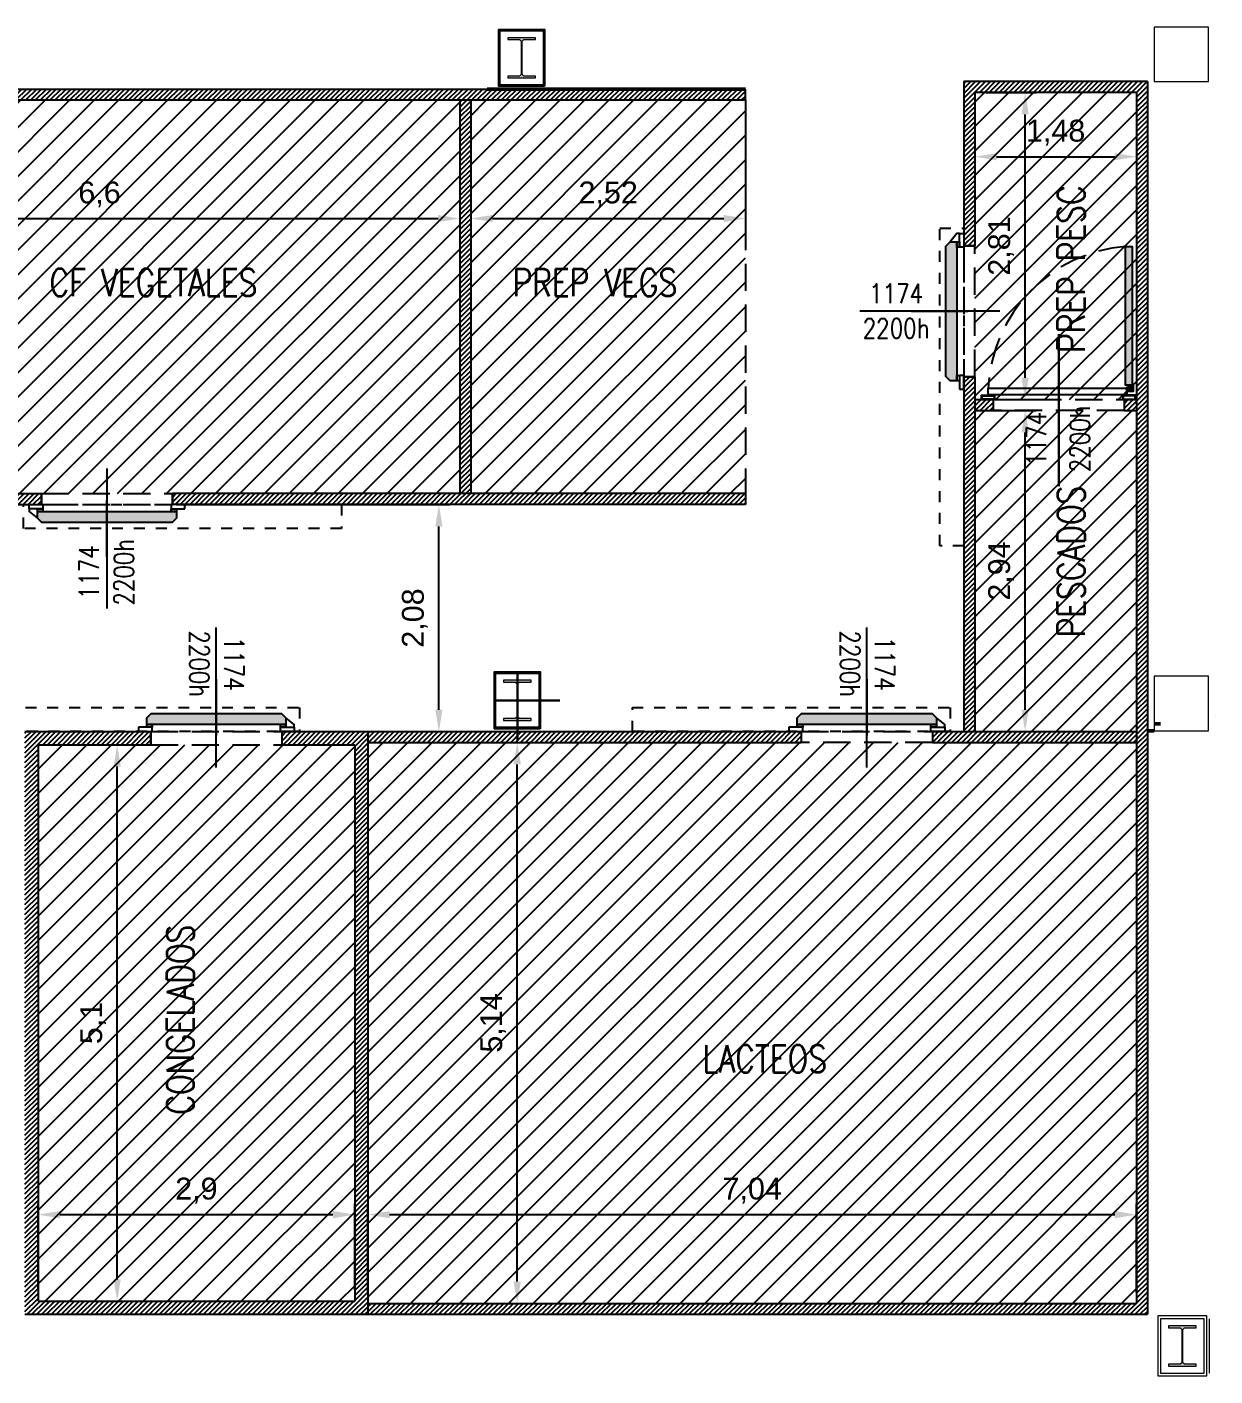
# Model space of a CAD drawing. Header units: millimetres. Extents: x -7.5 to 20.2, y -0.6 to 11.8.
# Drawn here: x 9.28 to 20.16, y -0.57 to 11.79 of the extents above; entities that cross this region are included whole.
import ezdxf
from ezdxf.enums import TextEntityAlignment as Align

# ---------------------------------------------------------------- set-up
doc = ezdxf.new("R2010")
doc.units = ezdxf.units.MM
for name, pattern in [('_BYLAYER', [10.00001, 10, -1e-05]), ('HIDDEN', [0.375, 0.25, -0.125]), ('TRATTEGGIATA', [0.75, 0.5, -0.25]), ('TRATTEGGIATA2', [0.375, 0.25, -0.125])]:
    doc.linetypes.add(name, pattern=pattern)
doc.layers.get('Defpoints').update_dxf_attribs({"lineweight": 5})
for name, color, linetype, lineweight in [('COLUMNAS HORMIGON', 7, 'Continuous', 15), ('COLUMNAS METALICAS', 25, 'Continuous', 15), ('DIM', 1, 'Continuous', 13)]:
    doc.layers.add(name, color=color, linetype=linetype, lineweight=lineweight)
for name, color, linetype in [('Pareti sp. 100', 3, 'Continuous'), ('Pareti sp. 120', 1, 'Continuous'), ('Quote', 2, 'Continuous'), ('SER_DIS', 7, 'Continuous'), ('Soffitto sp. 100', 3, 'Continuous'), ('Soffitto sp. 120', 1, 'Continuous')]:
    doc.layers.add(name, color=color, linetype=linetype)
doc.styles.add('H20', font='simplex.shx', dxfattribs={"width": 0.8, "height": 200})
doc.styles.add('ROMANS', font='romans.shx', dxfattribs={"width": 0.8, "height": 0.2})
doc.styles.get("Standard").update_dxf_attribs({"font": 'arial.ttf'})
doc.dimstyles.new('ISO-25', dxfattribs={"dimtxt": 0.2, "dimasz": 0.2, "dimexe": 0.1, "dimexo": 0.1, "dimgap": 0.1, "dimtad": 1, "dimtxsty": 'Standard', "dimcen": 0.2, "dimadec": 0, "dimazin": 0, "dimtfac": 1, "dimtmove": 0, "dimatfit": 3, "dimfxl": 1, "dimarcsym": 0})
pattern_1 = [(45, (-12.19288, -10.7375), (-0.1122532, 0.1122532), [])]
pattern_2 = [(45, (-12.192877, -10.737505), (-0.02245064, 0.02245064), [])]

# ---------------------------------------------------------------- blocks, each defined once
blk = doc.blocks.new('W14 X 10 X 61 LBPIE')
at = {"layer": 'COLUMNAS METALICAS'}
h = blk.add_hatch(color=256, dxfattribs=at)
h.dxf.hatch_style = 1
h.paths.add_polyline_path([(0.127, 0.1839), (0.127, 0.1675), (0.01975, 0.1675), (0.00475, 0.1525), (0.00475, -0.1525), (0.01975, -0.1675), (0.127, -0.1675), (0.127, -0.1839), (-0.127, -0.1839), (-0.127, -0.1675), (-0.01975, -0.1675), (-0.00475, -0.1525), (-0.00475, 0.1525), (-0.01975, 0.1675), (-0.127, 0.1675), (-0.127, 0.1839)])
for points in [[(-0.2, 0.25), (0.2, 0.25), (0.2, -0.25), (-0.2, -0.25)], [(0.127, 0.1839), (0.127, 0.1675), (0.01975, 0.1675), (0.00475, 0.1525), (0.00475, -0.1525), (0.01975, -0.1675), (0.127, -0.1675), (0.127, -0.1839), (-0.127, -0.1839), (-0.127, -0.1675), (-0.01975, -0.1675), (-0.00475, -0.1525), (-0.00475, 0.1525), (-0.01975, 0.1675), (-0.127, 0.1675), (-0.127, 0.1839)]]:
    blk.add_lwpolyline(points, close=True, dxfattribs=at)
blk = doc.blocks.new('*D8')
at = {"layer": 'Defpoints', "color": 0, "transparency": 16777216}
for p in [(6.64, 11.124), (13.24, 11.124), (13.24, 10.038)]:
    blk.add_point(p, dxfattribs=at)
at = {"layer": 'Quote', "color": 0, "lineweight": -2, "transparency": 16777216}
for p, q in [((6.64, 11.024), (6.64, 9.938)), ((13.24, 11.024), (13.24, 9.938)), ((6.84, 10.038), (13.04, 10.038))]:
    blk.add_line(p, q, dxfattribs=at)
at = {"layer": 'Quote', "color": 0, "transparency": 16777216}
for points in [[(6.84, 10.071), (6.84, 10.005), (6.64, 10.038)], [(13.04, 10.071), (13.04, 10.005), (13.24, 10.038)]]:
    blk.add_solid(points, dxfattribs=at)
at = {"layer": 'Quote', "color": 0, "transparency": 16777216, "insert": (9.94, 10.258), "char_height": 0.2, "attachment_point": 5}
blk.add_mtext('6,6', dxfattribs=at)
blk = doc.blocks.new('*D9')
at = {"layer": 'Defpoints', "color": 0, "transparency": 16777216}
for p in [(13.34, 11.124), (15.856, 11.124), (15.856, 10.038)]:
    blk.add_point(p, dxfattribs=at)
at = {"layer": 'Quote', "color": 0, "lineweight": -2, "transparency": 16777216}
for p, q in [((13.34, 11.024), (13.34, 9.938)), ((15.856, 11.024), (15.856, 9.938)), ((13.54, 10.038), (15.656, 10.038))]:
    blk.add_line(p, q, dxfattribs=at)
at = {"layer": 'Quote', "color": 0, "transparency": 16777216}
for points in [[(13.54, 10.071), (13.54, 10.005), (13.34, 10.038)], [(15.656, 10.071), (15.656, 10.005), (15.856, 10.038)]]:
    blk.add_solid(points, dxfattribs=at)
at = {"layer": 'Quote', "color": 0, "transparency": 16777216, "insert": (14.598, 10.258), "char_height": 0.2, "attachment_point": 5}
blk.add_mtext('2,52', dxfattribs=at)
blk = doc.blocks.new('*D11')
at = {"layer": 'Defpoints', "color": 0, "transparency": 16777216}
for p in [(17.956, 8.279), (18.417, 8.279), (17.956, 5.338)]:
    blk.add_point(p, dxfattribs=at)
at = {"layer": 'Quote', "color": 0, "lineweight": -2, "transparency": 16777216}
for p, q in [((18.056, 8.279), (18.517, 8.279)), ((18.417, 5.538), (18.417, 8.079)), ((18.056, 5.338), (18.517, 5.338))]:
    blk.add_line(p, q, dxfattribs=at)
at = {"layer": 'Quote', "color": 0, "transparency": 16777216}
for points in [[(18.384, 8.079), (18.45, 8.079), (18.417, 8.279)], [(18.384, 5.538), (18.45, 5.538), (18.417, 5.338)]]:
    blk.add_solid(points, dxfattribs=at)
at = {"layer": 'Quote', "color": 0, "transparency": 16777216, "insert": (18.197, 6.809), "char_height": 0.2, "attachment_point": 5, "rotation": 90}
blk.add_mtext('2,94', dxfattribs=at)
blk = doc.blocks.new('*D12')
at = {"layer": 'Defpoints', "color": 0, "transparency": 16777216}
for p in [(17.956, 11.192), (18.417, 11.192), (18.124, 8.379)]:
    blk.add_point(p, dxfattribs=at)
at = {"layer": 'Quote', "color": 0, "lineweight": -2, "transparency": 16777216}
for p, q in [((18.056, 11.192), (18.517, 11.192)), ((18.417, 8.579), (18.417, 10.992)), ((18.224, 8.379), (18.517, 8.379))]:
    blk.add_line(p, q, dxfattribs=at)
at = {"layer": 'Quote', "color": 0, "transparency": 16777216}
for points in [[(18.384, 10.992), (18.45, 10.992), (18.417, 11.192)], [(18.384, 8.579), (18.45, 8.579), (18.417, 8.379)]]:
    blk.add_solid(points, dxfattribs=at)
at = {"layer": 'Quote', "color": 0, "transparency": 16777216, "insert": (18.197, 9.786), "char_height": 0.2, "attachment_point": 5, "rotation": 90}
blk.add_mtext('2,81', dxfattribs=at)
blk = doc.blocks.new('*D13')
at = {"layer": 'Defpoints', "color": 0, "transparency": 16777216}
for p in [(17.956, 11.192), (19.437, 11.192), (19.437, 10.604)]:
    blk.add_point(p, dxfattribs=at)
at = {"layer": 'Quote', "color": 0, "lineweight": -2, "transparency": 16777216}
for p, q in [((17.956, 11.092), (17.956, 10.504)), ((19.437, 11.092), (19.437, 10.504)), ((18.156, 10.604), (19.237, 10.604))]:
    blk.add_line(p, q, dxfattribs=at)
at = {"layer": 'Quote', "color": 0, "transparency": 16777216}
for points in [[(18.156, 10.637), (18.156, 10.571), (17.956, 10.604)], [(19.237, 10.637), (19.237, 10.571), (19.437, 10.604)]]:
    blk.add_solid(points, dxfattribs=at)
at = {"layer": 'Quote', "color": 0, "transparency": 16777216, "insert": (18.696, 10.824), "char_height": 0.2, "attachment_point": 5}
blk.add_mtext('1,48', dxfattribs=at)
blk = doc.blocks.new('*D15')
at = {"layer": 'Defpoints', "color": 0, "transparency": 16777216}
for p in [(12.277, 0.913), (9.377, 0.12), (12.277, 0.12)]:
    blk.add_point(p, dxfattribs=at)
at = {"layer": 'Quote', "color": 0, "lineweight": -2, "transparency": 16777216}
for p, q in [((9.377, 0.22), (9.377, 1.013)), ((12.277, 0.22), (12.277, 1.013)), ((9.577, 0.913), (12.077, 0.913))]:
    blk.add_line(p, q, dxfattribs=at)
at = {"layer": 'Quote', "color": 0, "transparency": 16777216}
for points in [[(9.577, 0.946), (9.577, 0.88), (9.377, 0.913)], [(12.077, 0.946), (12.077, 0.88), (12.277, 0.913)]]:
    blk.add_solid(points, dxfattribs=at)
at = {"layer": 'Quote', "color": 0, "transparency": 16777216, "insert": (10.827, 1.133), "char_height": 0.2, "attachment_point": 5}
blk.add_mtext('2,9', dxfattribs=at)
blk = doc.blocks.new('*D16')
at = {"layer": 'Defpoints', "color": 0, "transparency": 16777216}
for p in [(19.437, 0.913), (12.397, 0.1), (19.437, 0.1)]:
    blk.add_point(p, dxfattribs=at)
at = {"layer": 'Quote', "color": 0, "lineweight": -2, "transparency": 16777216}
for p, q in [((12.397, 0.2), (12.397, 1.013)), ((19.437, 0.2), (19.437, 1.013)), ((12.597, 0.913), (19.237, 0.913))]:
    blk.add_line(p, q, dxfattribs=at)
at = {"layer": 'Quote', "color": 0, "transparency": 16777216}
for points in [[(12.597, 0.946), (12.597, 0.88), (12.397, 0.913)], [(19.237, 0.946), (19.237, 0.88), (19.437, 0.913)]]:
    blk.add_solid(points, dxfattribs=at)
at = {"layer": 'Quote', "color": 0, "transparency": 16777216, "insert": (15.917, 1.133), "char_height": 0.2, "attachment_point": 5}
blk.add_mtext('7,04', dxfattribs=at)
blk = doc.blocks.new('*D17')
at = {"layer": 'Defpoints', "color": 0, "transparency": 16777216}
for p in [(9.377, 5.218), (10.102, 5.218), (9.377, 0.12)]:
    blk.add_point(p, dxfattribs=at)
at = {"layer": 'Quote', "color": 0, "lineweight": -2, "transparency": 16777216}
for p, q in [((9.477, 5.218), (10.202, 5.218)), ((10.102, 0.32), (10.102, 5.018)), ((9.477, 0.12), (10.202, 0.12))]:
    blk.add_line(p, q, dxfattribs=at)
at = {"layer": 'Quote', "color": 0, "transparency": 16777216}
for points in [[(10.069, 5.018), (10.135, 5.018), (10.102, 5.218)], [(10.069, 0.32), (10.135, 0.32), (10.102, 0.12)]]:
    blk.add_solid(points, dxfattribs=at)
at = {"layer": 'Quote', "color": 0, "transparency": 16777216, "insert": (9.882, 2.669), "char_height": 0.2, "attachment_point": 5, "rotation": 90}
blk.add_mtext('5,1', dxfattribs=at)
blk = doc.blocks.new('*D18')
at = {"layer": 'Defpoints', "color": 0, "transparency": 16777216}
for p in [(12.397, 5.238), (13.766, 5.238), (12.397, 0.1)]:
    blk.add_point(p, dxfattribs=at)
at = {"layer": 'Quote', "color": 0, "lineweight": -2, "transparency": 16777216}
for p, q in [((12.497, 5.238), (13.866, 5.238)), ((13.766, 0.3), (13.766, 5.038)), ((12.497, 0.1), (13.866, 0.1))]:
    blk.add_line(p, q, dxfattribs=at)
at = {"layer": 'Quote', "color": 0, "transparency": 16777216}
for points in [[(13.732, 5.038), (13.799, 5.038), (13.766, 5.238)], [(13.732, 0.3), (13.799, 0.3), (13.766, 0.1)]]:
    blk.add_solid(points, dxfattribs=at)
at = {"layer": 'Quote', "color": 0, "transparency": 16777216, "insert": (13.545, 2.669), "char_height": 0.2, "attachment_point": 5, "rotation": 90}
blk.add_mtext('5,14', dxfattribs=at)
blk = doc.blocks.new('*D20')
at = {"layer": 'Defpoints', "color": 0, "transparency": 16777216}
for p in [(10.608, 7.418), (13.048, 7.418), (12.397, 5.338)]:
    blk.add_point(p, dxfattribs=at)
at = {"layer": 'Quote', "color": 0, "lineweight": -2, "transparency": 16777216}
for p, q in [((10.708, 7.418), (13.148, 7.418)), ((13.048, 5.538), (13.048, 7.218)), ((12.497, 5.338), (13.148, 5.338))]:
    blk.add_line(p, q, dxfattribs=at)
at = {"layer": 'Quote', "color": 0, "transparency": 16777216}
for points in [[(13.015, 7.218), (13.081, 7.218), (13.048, 7.418)], [(13.015, 5.538), (13.081, 5.538), (13.048, 5.338)]]:
    blk.add_solid(points, dxfattribs=at)
at = {"layer": 'Quote', "color": 0, "transparency": 16777216, "insert": (12.828, 6.378), "char_height": 0.2, "attachment_point": 5, "rotation": 90}
blk.add_mtext('2,08', dxfattribs=at)

msp = doc.modelspace()

# ---------------------------------------------------------------- hatches: boundary and pattern name
at = {"layer": 'DIM'}
h = msp.add_hatch(color=256, dxfattribs=at)
h.dxf.hatch_style = 1
h.paths.add_polyline_path([(19.729, -0.106), (19.729, -0.123), (19.836, -0.123), (19.851, -0.138), (19.851, -0.443), (19.836, -0.458), (19.729, -0.458), (19.729, -0.474), (19.983, -0.474), (19.983, -0.458), (19.875, -0.458), (19.86, -0.443), (19.86, -0.138), (19.875, -0.123), (19.983, -0.123), (19.983, -0.106)])
at = {"layer": 'Pareti sp. 100'}
h = msp.add_hatch(dxfattribs=at)
h.set_pattern_fill('ANSI31', color=256, scale=0.01, style=0)
h.set_pattern_definition(pattern_2)
h.paths.add_polyline_path([(12.397, 5.338), (12.397, 5.238), (16.367, 5.238), (16.367, 5.338)], flags=17)
h.paths.add_polyline_path([(17.567, 5.338), (17.567, 5.238), (19.437, 5.238), (19.437, 5.338)], flags=17)
h.paths.add_polyline_path([(12.397, 0.1), (12.397, 0), (19.537, 0), (19.537, 11.292), (17.856, 11.292), (17.856, 9.788), (17.956, 9.788), (17.956, 11.192), (19.437, 11.192), (19.437, 0.1)])
h.paths.add_polyline_path([(17.856, 5.338), (17.956, 5.338), (17.956, 8.588), (17.856, 8.588)], flags=17)
h.paths.add_polyline_path([(18.124, 8.279), (18.124, 8.379), (17.956, 8.379), (17.956, 8.279)], flags=17)
h.paths.add_polyline_path([(19.437, 8.379), (19.324, 8.379), (19.324, 8.279), (19.437, 8.279)], flags=17)
h = msp.add_hatch(dxfattribs=at)
h.set_pattern_fill('ANSI31', color=256, scale=0.01, style=0)
h.set_pattern_definition(pattern_2)
h.paths.add_polyline_path([(15.856, 11.124), (15.856, 11.224), (13.49, 11.224), (6.64, 11.224), (6.64, 11.124)])
h.paths.add_polyline_path([(13.34, 11.124), (13.24, 11.124), (13.24, 7.518), (13.34, 7.518)])
h.paths.add_polyline_path([(10.608, 7.518), (10.608, 7.418), (15.856, 7.418), (15.856, 7.518)])
h.paths.add_polyline_path([(9.408, 7.418), (9.408, 7.518), (6.64, 7.518), (6.64, 7.418)])
h = msp.add_hatch(dxfattribs=at)
h.set_pattern_fill('ANSI31', color=256, scale=0.01, style=0)
h.set_pattern_definition(pattern_2)
h.paths.add_polyline_path([(12.397, 5.338), (12.397, 5.238), (16.367, 5.238), (16.367, 5.338)])
at = {"layer": 'Pareti sp. 120'}
h = msp.add_hatch(dxfattribs=at)
h.set_pattern_fill('ANSI31', color=256, scale=0.01, style=0)
h.set_pattern_definition(pattern_2)
h.paths.add_polyline_path([(12.277, 0.12), (9.377, 0.12), (9.377, 5.218), (10.409, 5.218), (10.409, 5.338), (9.257, 5.338), (9.257, 0), (12.397, 0), (12.397, 5.338), (11.609, 5.338), (11.609, 5.218), (12.277, 5.218)])
at = {"layer": 'SER_DIS'}
for points in [[(17.791, 8.551), (17.731, 8.551), (17.691, 8.591), (17.691, 9.785), (17.731, 9.825), (17.791, 9.825)], [(10.645, 7.353), (10.645, 7.293), (10.605, 7.253), (9.411, 7.253), (9.371, 7.293), (9.371, 7.353)], [(10.372, 5.403), (10.372, 5.463), (10.412, 5.503), (11.606, 5.503), (11.646, 5.463), (11.646, 5.403)], [(16.33, 5.403), (16.33, 5.463), (16.37, 5.503), (17.564, 5.503), (17.604, 5.463), (17.604, 5.403)]]:
    msp.add_hatch(color=253, dxfattribs=at).paths.add_polyline_path(points)
h = msp.add_hatch(color=9, dxfattribs=at)
h.dxf.hatch_style = 1
h.paths.add_polyline_path([(19.396, 8.511), (19.336, 8.511), (19.336, 9.783), (19.396, 9.783)])
h = msp.add_hatch(color=9, dxfattribs=at)
h.dxf.hatch_style = 1
h.paths.add_polyline_path([(18.017, 8.419), (18.017, 8.379), (18.137, 8.379), (18.137, 8.419)])
h.paths.add_polyline_path([(18.022, 8.414), (18.022, 8.384), (18.132, 8.384), (18.132, 8.414)], flags=16)
h = msp.add_hatch(color=9, dxfattribs=at)
h.dxf.hatch_style = 1
h.paths.add_polyline_path([(19.311, 8.419), (19.311, 8.379), (19.431, 8.379), (19.431, 8.419)])
h.paths.add_polyline_path([(19.316, 8.414), (19.316, 8.384), (19.426, 8.384), (19.426, 8.414)], flags=16)
at = {"layer": 'Soffitto sp. 100'}
h = msp.add_hatch(dxfattribs=at)
h.set_pattern_fill('ANSI31', color=256, scale=0.05, style=0)
h.set_pattern_definition(pattern_1)
h.paths.add_polyline_path([(9.408, 7.518), (10.608, 7.518), (13.24, 7.518), (13.24, 11.124), (6.64, 11.124), (6.64, 7.518)])
h.paths.add_polyline_path([(15.856, 7.518), (15.856, 11.124), (13.34, 11.124), (13.34, 7.518)])
h.paths.add_polyline_path([(9.448, 9.263), (11.678, 9.263), (11.678, 9.638), (9.448, 9.638)], flags=24)
h.paths.add_polyline_path([(13.697, 9.263), (15.479, 9.263), (15.479, 9.638), (13.697, 9.638)], flags=24)
h = msp.add_hatch(dxfattribs=at)
h.set_pattern_fill('ANSI31', color=256, scale=0.05, style=0)
h.set_pattern_definition(pattern_1)
h.paths.add_polyline_path([(19.324, 8.379), (19.437, 8.379), (19.437, 11.192), (17.956, 11.192), (17.956, 9.788), (17.956, 8.588), (17.956, 8.379), (18.124, 8.379)])
h.paths.add_polyline_path([(18.124, 8.279), (17.956, 8.279), (17.956, 5.338), (19.437, 5.338), (19.437, 8.279), (19.324, 8.279)])
h.paths.add_polyline_path([(17.567, 5.238), (16.367, 5.238), (12.397, 5.238), (12.397, 0.1), (19.437, 0.1), (19.437, 5.238)])
h.paths.add_polyline_path([(19.027, 8.784), (19.027, 10.594), (18.652, 10.594), (18.652, 8.784)], flags=24)
h.paths.add_polyline_path([(19.027, 6.179), (19.027, 7.78), (18.652, 7.78), (18.652, 6.179)], flags=24)
h.paths.add_polyline_path([(15.438, 2.154), (16.763, 2.154), (16.763, 2.529), (15.438, 2.529)], flags=24)
at = {"layer": 'Soffitto sp. 120'}
h = msp.add_hatch(dxfattribs=at)
h.set_pattern_fill('ANSI31', color=256, scale=0.05, style=0)
h.set_pattern_definition(pattern_1)
h.paths.add_polyline_path([(12.277, 5.218), (11.609, 5.218), (10.409, 5.218), (9.377, 5.218), (9.377, 0.12), (12.277, 0.12)])
h.paths.add_polyline_path([(10.867, 1.796), (10.867, 3.797), (10.492, 3.797), (10.492, 1.796)], flags=24)

# ---------------------------------------------------------------- linework, layer by layer
at = {"color": 253, "linetype": 'Continuous', "lineweight": 50}
msp.add_line((15.856, 11.224), (13.49, 11.224), dxfattribs=at)
at = {"color": 7, "linetype": '_BYLAYER', "lineweight": 30}
for p, q in [((13.768, 5.884), (13.768, 5.254)), ((13.568, 5.624), (14.155, 5.624))]:
    msp.add_line(p, q, dxfattribs=at)
at = {"color": 7, "linetype": 'Continuous', "lineweight": 50}
for p, q in [((20.156, 5.488), (20.156, 5.488)), ((20.097, 5.425), (20.097, 5.425))]:
    msp.add_line(p, q, dxfattribs=at)
at = {"color": 254, "linetype": 'HIDDEN', "lineweight": 50}
for p, q in [((19.545, 5.345), (19.597, 5.345)), ((19.604, 5.408), (19.656, 5.408))]:
    msp.add_line(p, q, dxfattribs=at)
for points in [[(14.016, 11.25), (13.596, 11.25), (13.596, 11.77), (14.016, 11.77)], [(14.006, 11.26), (13.606, 11.26), (13.606, 11.76), (14.006, 11.76)], [(13.976, 5.364), (13.556, 5.364), (13.556, 5.884), (13.976, 5.884)], [(13.966, 5.374), (13.566, 5.374), (13.566, 5.874), (13.966, 5.874)]]:
    msp.add_lwpolyline(points, close=True)
at = {"layer": 'COLUMNAS HORMIGON'}
for points in [[(20.097, 11.792), (19.597, 11.792), (19.597, 11.292), (20.097, 11.292)], [(20.097, 5.845), (19.597, 5.845), (19.597, 5.345), (20.097, 5.345)]]:
    msp.add_lwpolyline(points, close=True, dxfattribs=at)
at = {"layer": 'DIM'}
msp.add_line((20.106, -0.54), (20.106, -0.04), dxfattribs=at)
for points in [[(20.081, -0.015), (19.631, -0.015), (19.631, -0.565), (20.081, -0.565)], [(20.056, -0.04), (19.656, -0.04), (19.656, -0.54), (20.056, -0.54)], [(19.729, -0.106), (19.729, -0.123), (19.836, -0.123), (19.851, -0.138), (19.851, -0.443), (19.836, -0.458), (19.729, -0.458), (19.729, -0.474), (19.983, -0.474), (19.983, -0.458), (19.875, -0.458), (19.86, -0.443), (19.86, -0.138), (19.875, -0.123), (19.983, -0.123), (19.983, -0.106)]]:
    msp.add_lwpolyline(points, close=True, dxfattribs=at)
at = {"layer": 'Pareti sp. 100'}
for p, q in [((17.856, 11.292), (17.856, 9.788)), ((19.537, 11.292), (17.856, 11.292)), ((19.537, 11.292), (19.537, 0)), ((6.64, 11.224), (15.856, 11.224)), ((6.64, 11.124), (15.856, 11.124)), ((13.24, 11.124), (13.24, 7.518)), ((13.34, 11.124), (13.34, 7.518)), ((15.856, 11.124), (15.856, 11.224)), ((19.437, 11.192), (17.956, 11.192)), ((17.956, 11.192), (17.956, 9.788)), ((19.437, 11.192), (19.437, 0.1)), ((17.956, 9.788), (17.856, 9.788)), ((17.856, 8.588), (17.856, 5.338)), ((17.956, 8.588), (17.856, 8.588)), ((17.956, 8.588), (17.956, 5.338)), ((17.956, 8.379), (18.124, 8.379)), ((18.124, 8.379), (18.124, 8.279)), ((19.324, 8.379), (19.437, 8.379)), ((19.324, 8.379), (19.324, 8.279)), ((17.956, 8.279), (18.124, 8.279)), ((19.324, 8.279), (19.437, 8.279)), ((6.64, 7.518), (9.408, 7.518)), ((6.64, 7.418), (9.408, 7.418)), ((9.408, 7.518), (9.408, 7.418)), ((15.856, 7.518), (10.608, 7.518)), ((10.608, 7.518), (10.608, 7.418)), ((15.856, 7.418), (10.608, 7.418)), ((15.856, 7.518), (15.856, 7.418)), ((10.409, 5.338), (10.409, 5.238)), ((11.609, 5.338), (11.609, 5.238)), ((12.397, 5.338), (16.367, 5.338)), ((16.367, 5.338), (16.367, 5.238)), ((17.567, 5.338), (17.567, 5.238)), ((17.567, 5.338), (19.437, 5.338)), ((12.397, 5.238), (16.367, 5.238)), ((17.567, 5.238), (19.437, 5.238)), ((12.397, 0.1), (19.437, 0.1)), ((12.397, 0), (19.537, 0))]:
    msp.add_line(p, q, dxfattribs=at)
at = {"layer": 'Pareti sp. 100', "linetype": 'HIDDEN'}
for p, q in [((15.856, 11.124), (15.856, 7.518)), ((17.856, 9.788), (17.856, 8.588)), ((17.956, 8.588), (17.956, 9.788)), ((18.124, 8.379), (19.324, 8.379)), ((19.324, 8.279), (18.124, 8.279)), ((9.408, 7.518), (10.608, 7.518)), ((9.408, 7.418), (10.608, 7.418)), ((16.367, 5.338), (17.567, 5.338)), ((17.567, 5.238), (16.367, 5.238))]:
    msp.add_line(p, q, dxfattribs=at)
at = {"layer": 'Pareti sp. 120'}
for p, q in [((9.257, 5.338), (10.409, 5.338)), ((10.409, 5.218), (10.409, 5.338)), ((11.609, 5.338), (11.609, 5.218)), ((11.609, 5.338), (12.397, 5.338)), ((12.397, 5.338), (12.397, 0)), ((9.377, 5.218), (9.377, 0.12)), ((9.377, 5.218), (10.409, 5.218)), ((11.609, 5.218), (12.277, 5.218)), ((12.277, 5.218), (12.277, 0.12)), ((9.257, 0), (12.397, 0)), ((9.377, 0.12), (12.277, 0.12))]:
    msp.add_line(p, q, dxfattribs=at)
at = {"layer": 'Pareti sp. 120', "linetype": 'HIDDEN'}
for p, q in [((10.409, 5.338), (11.609, 5.338)), ((10.409, 5.218), (11.609, 5.218))]:
    msp.add_line(p, q, dxfattribs=at)
at = {"layer": 'SER_DIS', "color": 7}
for p, q in [((17.377, 9.188), (17.893, 9.188)), ((18.724, 8.98), (18.724, 7.587)), ((10.008, 6.94), (10.008, 7.456)), ((11.009, 5.817), (11.009, 5.301)), ((16.967, 5.817), (16.967, 5.301))]:
    msp.add_line(p, q, dxfattribs=at)
at = {"layer": 'SER_DIS', "linetype": 'TRATTEGGIATA', "ltscale": 0.1}
for points in [[(17.636, 9.951), (17.856, 9.951), (17.856, 7.041), (17.636, 7.041)], [(9.245, 7.198), (9.245, 7.418), (12.155, 7.418), (12.155, 7.198)], [(11.772, 5.558), (11.772, 5.338), (8.862, 5.338), (8.862, 5.558)], [(17.73, 5.558), (17.73, 5.338), (14.82, 5.338), (14.82, 5.558)]]:
    msp.add_lwpolyline(points, close=True, dxfattribs=at)
at = {"layer": 'SER_DIS'}
for points in [[(17.816, 9.825), (17.816, 9.901), (17.791, 9.901), (17.791, 9.901), (17.731, 9.825)], [(17.816, 9.901), (17.856, 9.901), (17.856, 9.775), (17.816, 9.775)], [(17.791, 8.551), (17.731, 8.551), (17.691, 8.591), (17.691, 9.785), (17.731, 9.825), (17.791, 9.825)], [(17.816, 9.775), (17.791, 9.775), (17.791, 9.825), (17.816, 9.825)], [(17.816, 8.551), (17.791, 8.551), (17.791, 8.601), (17.816, 8.601)], [(17.816, 8.475), (17.856, 8.475), (17.856, 8.601), (17.816, 8.601)], [(19.349, 8.453), (19.349, 8.493), (19.406, 8.493), (19.406, 8.453)], [(19.366, 8.511), (19.406, 8.511), (19.406, 8.453), (19.366, 8.453)], [(9.295, 7.378), (9.295, 7.418), (9.421, 7.418), (9.421, 7.378)], [(10.721, 7.378), (10.721, 7.418), (10.595, 7.418), (10.595, 7.378)], [(9.371, 7.378), (9.295, 7.378), (9.295, 7.353), (9.295, 7.353), (9.371, 7.293)], [(9.421, 7.378), (9.421, 7.353), (9.371, 7.353), (9.371, 7.378)], [(10.645, 7.353), (10.645, 7.293), (10.605, 7.253), (9.411, 7.253), (9.371, 7.293), (9.371, 7.353)], [(10.645, 7.378), (10.645, 7.353), (10.595, 7.353), (10.595, 7.378)], [(10.372, 5.403), (10.372, 5.463), (10.412, 5.503), (11.606, 5.503), (11.646, 5.463), (11.646, 5.403)], [(11.646, 5.378), (11.722, 5.378), (11.722, 5.403), (11.722, 5.403), (11.646, 5.463)], [(16.33, 5.403), (16.33, 5.463), (16.37, 5.503), (17.564, 5.503), (17.604, 5.463), (17.604, 5.403)], [(17.604, 5.378), (17.68, 5.378), (17.68, 5.403), (17.68, 5.403), (17.604, 5.463)], [(10.296, 5.378), (10.296, 5.338), (10.422, 5.338), (10.422, 5.378)], [(10.372, 5.378), (10.372, 5.403), (10.422, 5.403), (10.422, 5.378)], [(11.596, 5.378), (11.596, 5.403), (11.646, 5.403), (11.646, 5.378)], [(11.722, 5.378), (11.722, 5.338), (11.596, 5.338), (11.596, 5.378)], [(16.254, 5.378), (16.254, 5.338), (16.38, 5.338), (16.38, 5.378)], [(16.33, 5.378), (16.33, 5.403), (16.38, 5.403), (16.38, 5.378)], [(17.554, 5.378), (17.554, 5.403), (17.604, 5.403), (17.604, 5.378)], [(17.68, 5.378), (17.68, 5.338), (17.554, 5.338), (17.554, 5.378)]]:
    msp.add_lwpolyline(points, close=True, dxfattribs=at)
for points in [[(17.856, 9.788), (17.956, 9.788)], [(17.856, 8.588), (17.956, 8.588)], [(18.124, 8.379), (18.124, 8.279)], [(19.324, 8.379), (19.324, 8.279)], [(9.408, 7.418), (9.408, 7.518)], [(10.608, 7.418), (10.608, 7.518)], [(10.409, 5.338), (10.409, 5.219)], [(11.609, 5.338), (11.609, 5.218)], [(16.367, 5.338), (16.367, 5.238)], [(17.567, 5.338), (17.567, 5.238)]]:
    msp.add_lwpolyline(points, dxfattribs=at)
at = {"layer": 'SER_DIS', "color": 7}
for points in [[(19.336, 9.783), (19.396, 9.783), (19.396, 9.783), (19.396, 8.511), (19.396, 8.511), (19.336, 8.511)], [(18.137, 8.419), (18.137, 8.379), (18.017, 8.379), (18.017, 8.419)], [(18.132, 8.414), (18.132, 8.384), (18.022, 8.384), (18.022, 8.414)], [(18.077, 8.423), (18.077, 8.483), (18.077, 8.483), (19.349, 8.483), (19.349, 8.483), (19.349, 8.423)], [(19.311, 8.419), (19.311, 8.379), (19.431, 8.379), (19.431, 8.419)], [(19.316, 8.414), (19.316, 8.384), (19.426, 8.384), (19.426, 8.414)]]:
    msp.add_lwpolyline(points, close=True, dxfattribs=at)
for points in [[(18.184, 9.188), (16.903, 9.188)], [(18.724, 7.587), (18.724, 8.98)], [(10.008, 7.747), (10.008, 6.466)], [(11.009, 5.01), (11.009, 6.291)], [(16.967, 5.01), (16.967, 6.291)]]:
    msp.add_lwpolyline(points, dxfattribs=at)
msp.add_circle((19.387, 8.473), 0.01, dxfattribs=at)
at = {"layer": 'SER_DIS', "color": 7, "linetype": 'TRATTEGGIATA2'}
msp.add_arc((19.453, 8.41), 1.378, 94.8717, 176.942, dxfattribs=at)

# ---------------------------------------------------------------- block references
at = {"layer": 'COLUMNAS METALICAS', "xscale": -1}
for p in [(13.806, 11.51), (13.766, 5.624)]:
    msp.add_blockref('W14 X 10 X 61 LBPIE', p, dxfattribs=at)
at = {"layer": 'COLUMNAS METALICAS', "lineweight": 30, "xscale": -1}
for p in [(13.806, 11.51), (13.766, 5.624)]:
    msp.add_blockref('W14 X 10 X 61 LBPIE', p, dxfattribs=at)

# ---------------------------------------------------------------- texts
at = {"color": 253, "linetype": 'Continuous', "lineweight": 50, "style": 'ROMANS', "width": 0.8}
for s, p in [('PREP PESC', (18.964, 8.808)), ('PESCADOS', (18.964, 6.203)), ('CONGELADOS', (10.805, 1.83))]:
    msp.add_text(s, height=0.25, rotation=90, dxfattribs=at).set_placement(p)
for s, p in [('CF VEGETALES', (9.482, 9.326)), ('PREP VEGS', (13.722, 9.326)), ('LACTEOS', (15.462, 2.216))]:
    msp.add_text(s, height=0.25, dxfattribs=at).set_placement(p)
at = {"layer": 'SER_DIS', "color": 7, "style": 'H20', "width": 0.8}
for s, p in [('1174', (17.235, 9.351)), ('2200h', (17.235, 9.032))]:
    msp.add_text(s, height=0.18, dxfattribs=at).set_placement(p, align=Align.MIDDLE_CENTER)
for s, rotation, p in [('2200h', 90, (18.918, 8.02)), ('1174', 90, (18.52, 8.02)), ('2200h', 90, (10.163, 6.798)), ('1174', 90, (9.844, 6.798)), ('2200h', 270, (10.854, 5.959)), ('2200h', 270, (16.812, 5.959)), ('1174', 270, (11.173, 5.959)), ('1174', 270, (17.13, 5.959))]:
    msp.add_text(s, height=0.18, rotation=rotation, dxfattribs=at).set_placement(p, align=Align.MIDDLE_CENTER)

# ---------------------------------------------------------------- dimensions: what is measured, and where the dimension line sits
at = {"layer": 'Quote'}
for base, p1, p2, picture, middle in [((13.24, 10.038), (6.64, 11.124), (13.24, 11.124), '*D8', (9.94, 10.258)), ((15.856, 10.038), (13.34, 11.124), (15.856, 11.124), '*D9', (14.598, 10.258)), ((19.437, 10.604), (17.956, 11.192), (19.437, 11.192), '*D13', (18.696, 10.824)), ((12.277, 0.913), (9.377, 0.12), (12.277, 0.12), '*D15', (10.827, 1.133)), ((19.437, 0.913), (12.397, 0.1), (19.437, 0.1), '*D16', (15.917, 1.133))]:
    dim = msp.add_linear_dim(base=base, p1=p1, p2=p2, dimstyle='ISO-25', dxfattribs=at)
    dim.commit()
    dim.dimension.update_dxf_attribs({"geometry": picture, "text_midpoint": middle})
for base, p1, p2, picture, middle in [((18.417, 11.192), (18.124, 8.379), (17.956, 11.192), '*D12', (18.197, 9.786)), ((18.417, 8.279), (17.956, 5.338), (17.956, 8.279), '*D11', (18.197, 6.809)), ((13.048, 7.418), (12.397, 5.338), (10.608, 7.418), '*D20', (12.828, 6.378)), ((10.102, 5.218), (9.377, 0.12), (9.377, 5.218), '*D17', (9.882, 2.669)), ((13.766, 5.238), (12.397, 0.1), (12.397, 5.238), '*D18', (13.545, 2.669))]:
    dim = msp.add_linear_dim(base=base, p1=p1, p2=p2, angle=90, dimstyle='ISO-25', dxfattribs=at)
    dim.commit()
    dim.dimension.update_dxf_attribs({"geometry": picture, "text_midpoint": middle})

doc.saveas('drawing.dxf')
